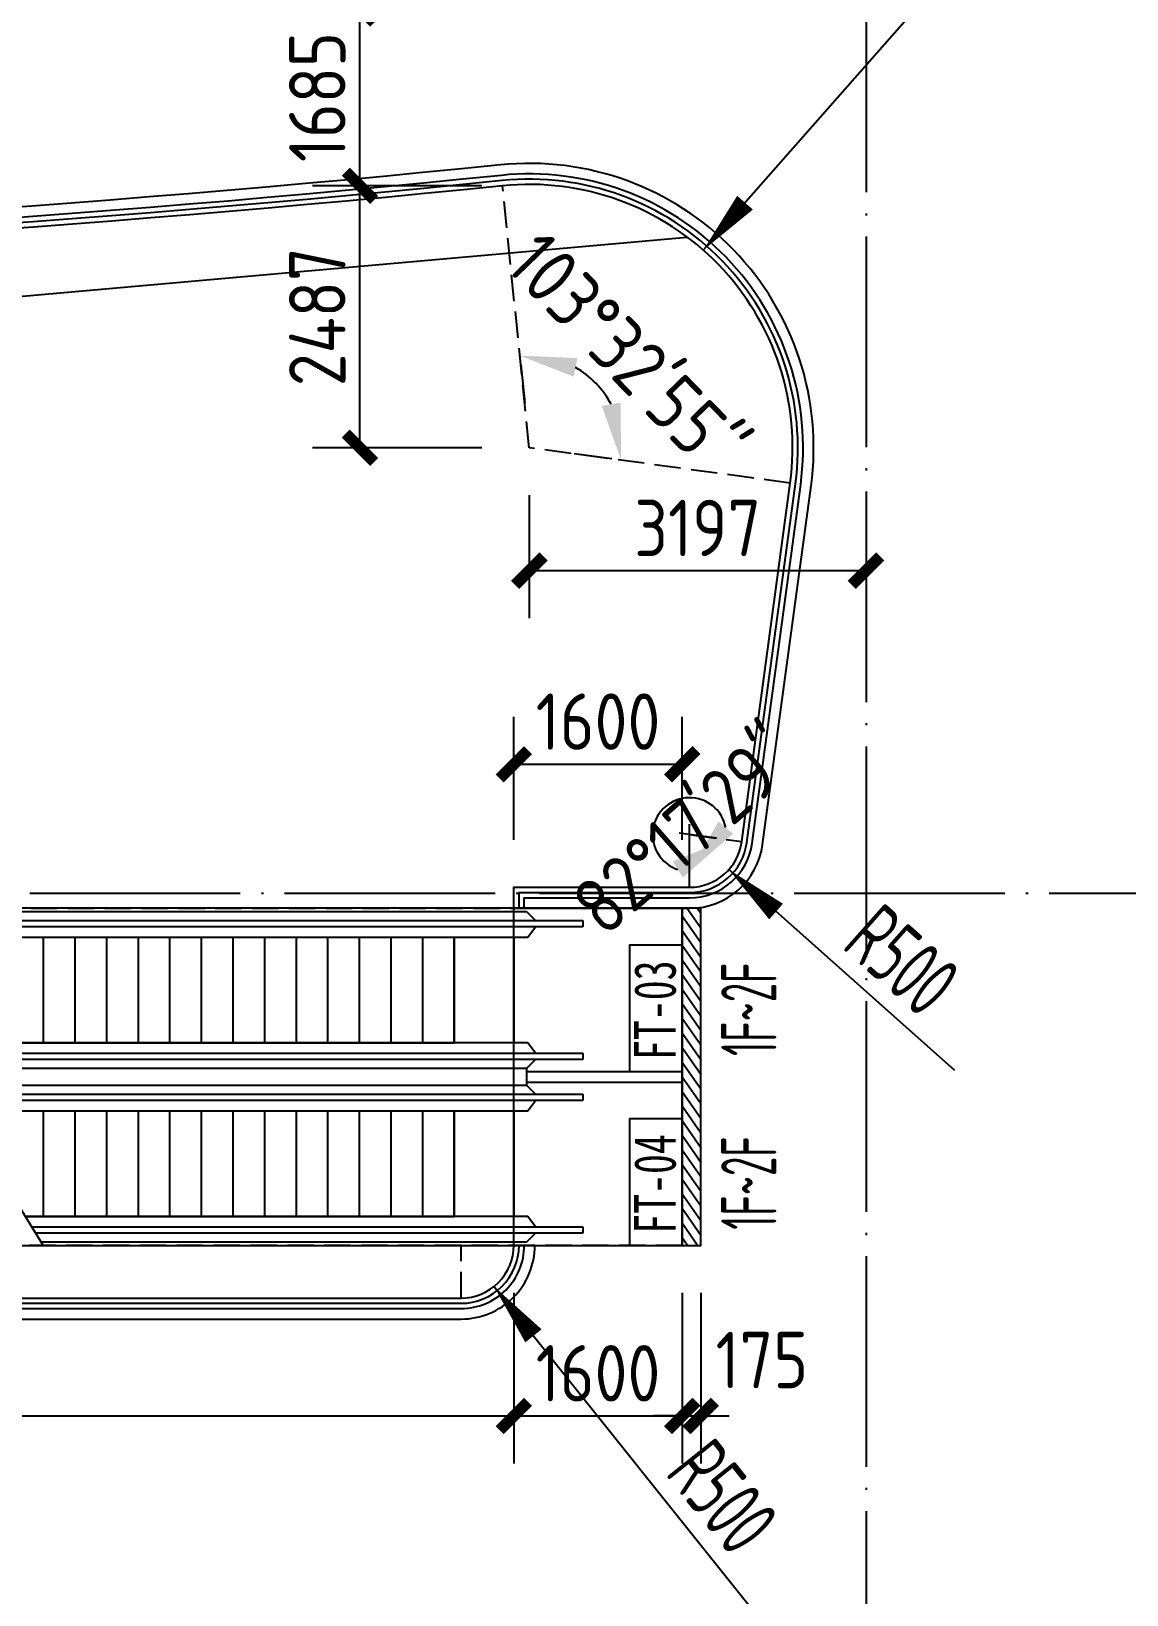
# Model space of a CAD drawing. Header units: inches. Extents: x 0 to 1813292486, y 0 to 3473589894.
# Drawn here: x 600532359 to 600542761, y 3473237557 to 3473252400 of the extents above; entities that cross this region are included whole.
import ezdxf

# ---------------------------------------------------------------- set-up
doc = ezdxf.new("R2010")
doc.units = ezdxf.units.IN
doc.header["$LTSCALE"] = 1000
doc.header["$MEASUREMENT"] = 0
for name, pattern in [('AX-MALL-GIRD-200$0$DOTE', [2.4200000000000004, 2, -0.2, 0.02, -0.2]), ('AX-MALL-WALL-P02-QT$0$DASH', [0.35, 0.25, -0.1]), ('AX-MALL-ZTKD-P02$0$DASH', [0.35, 0.25, -0.1])]:
    doc.linetypes.add(name, pattern=pattern)
for name, color, linetype in [('A-Anno-Note', 241, 'Continuous'), ('AX-MALL-DIM-P02$0$A-Detl-Thin', 131, 'Continuous'), ('AX-MALL-GIRD-200$0$A-Grid', 222, 'AX-MALL-GIRD-200$0$DOTE'), ('AX-MALL-P02-200$0$A-Anno-Note', 241, 'Continuous'), ('AX-MALL-WALL-P02$0$A-Anno-Note', 241, 'Continuous'), ('AX-MALL-WALL-P02-QT$0$A-Detl-Thin', 131, 'Continuous'), ('AX-MALL-WALL-P02-QT$0$A-Hdrl', 31, 'Continuous'), ('AX-MALL-WALL-P02-QT$0$A-Strs', 151, 'Continuous'), ('AX-MALL-WALL-P02-QT$0$A-Wind', 4, 'Continuous'), ('AX-MALL-WORD-P02$0$A-Anno-Note', 241, 'Continuous'), ('AX-MALL-ZTKD-P02$0$A-Anno-Dims', 3, 'Continuous'), ('AX-MALL-ZTKD-P02$0$A-Anno-Note', 241, 'Continuous'), ('AX-MALL-ZTKD-P02$0$A-Detl-Patt', 8, 'Continuous'), ('AX-MALL-ZTKD-P02$0$A-Detl-Thin', 131, 'Continuous')]:
    doc.layers.add(name, color=color, linetype=linetype)
doc.styles.add('AX-MALL-WORD-P02$0$STANDARD', font='gbenor.shx', dxfattribs={"bigfont": 'gbcbig.shx'})
doc.styles.add('AX-MALL-WORD-P02$0$宋体', font='', dxfattribs={"width": 0.7, "height": 5})
doc.styles.add('AX-MALL-ZTKD-P02$0$_TCH_DIM', font='gbenor.shx')
doc.styles.add('AX-MALL-ZTKD-P02$0$_TCH_DIM_T3', font='gbenor.shx')
doc.styles.get('AX-MALL-WORD-P02$0$宋体').set_extended_font_data('SimSun')
doc.dimstyles.new('AX-MALL-ZTKD-P02$0$_TCH_ARCH&&180', dxfattribs={"dimtxt": 535.5, "dimasz": 270, "dimexe": 450, "dimexo": 450, "dimgap": 137.25, "dimtad": 1, "dimdec": 0, "dimzin": 0, "dimdsep": 46, "dimtxsty": 'AX-MALL-ZTKD-P02$0$_TCH_DIM_T3', "dimblk": 'AX-MALL-ZTKD-P02$0$_ArchTick', "dimcen": 0.09, "dimclrt": 7, "dimazin": 2, "dimtfac": 1, "dimtdec": 0, "dimtix": 1, "dimtmove": 2, "dimatfit": 3, "dimfxl": 500, "dimtolj": 1, "dimtzin": 0, "dimarcsym": 0})
doc.dimstyles.new('AX-MALL-ZTKD-P02$0$_TCH_ARROW&&180', dxfattribs={"dimtxt": 535.5, "dimasz": 540, "dimexe": 450, "dimexo": 450, "dimgap": 137.25, "dimtad": 1, "dimdec": 0, "dimzin": 0, "dimdsep": 46, "dimtxsty": 'AX-MALL-ZTKD-P02$0$_TCH_DIM_T3', "dimcen": 0.09, "dimclrt": 7, "dimaunit": 1, "dimadec": 3, "dimazin": 2, "dimtfac": 1, "dimtdec": 0, "dimtix": 1, "dimtmove": 2, "dimatfit": 3, "dimfxl": 500, "dimtolj": 1, "dimtzin": 0, "dimarcsym": 0})

# ---------------------------------------------------------------- blocks, each defined once
blk = doc.blocks.new('AX-MALL-WORD-P02')
at = {"layer": 'AX-MALL-WORD-P02$0$A-Anno-Note', "color": 2}
for points in [[(600355028.5192603, 3473114852.679289), (600355447.4306568, 3473115977.185066), (600354978.8865839, 3473116151.731482), (600354559.9751879, 3473115027.225705)], [(600354452.5160888, 3473113306.48385), (600354871.4274853, 3473114430.989628), (600354402.8834125, 3473114605.536043), (600353983.9720165, 3473113481.030266)]]:
    blk.add_lwpolyline(points, close=True, dxfattribs=at)
at = {"layer": 'AX-MALL-WORD-P02$0$A-Anno-Note', "color": 2, "style": 'AX-MALL-WORD-P02$0$宋体', "width": 0.7}
for s, p in [('FT-03', (600355008.9787855, 3473114978.165471)), ('FT-04', (600354432.9756141, 3473113431.970033))]:
    blk.add_text(s, height=396.5189873417721, rotation=69.56816139678558, dxfattribs=at).set_placement(p)
at = {"layer": 'AX-MALL-WORD-P02$0$A-Anno-Note', "color": 1, "style": 'AX-MALL-WORD-P02$0$STANDARD', "width": 0.6}
for p in [(600355918.5270624, 3473114679.810602), (600355342.5238914, 3473113133.615164)]:
    blk.add_text('1F~2F', height=524.9999999999998, rotation=69.5681613505285, dxfattribs=at).set_placement(p)
blk = doc.blocks.new('AX-MALL-GIRD-200')
at = {"layer": 'AX-MALL-GIRD-200$0$A-Grid'}
for p, q in [((600378016.9458635, 3473171563.05953), (600339287.4069142, 3473067599.332448)), ((600229622.1740841, 3473163378.493353), (600587518.1781827, 3473030051.730071))]:
    blk.add_line(p, q, dxfattribs=at)
blk = doc.blocks.new('AX-MALL-WALL-P02-QT')
at = {"layer": 'AX-MALL-WALL-P02-QT$0$A-Detl-Thin', "linetype": 'AX-MALL-WALL-P02-QT$0$DASH', "ltscale": 10}
h = blk.add_hatch(dxfattribs=at)
h.set_pattern_fill('ANSI31', color=256, scale=49.99999999999999, angle=79.86531485385875)
h.set_pattern_definition([(104.4334761630611, (600209477.1951381, 3473158479.441055), (-76.86974195776416, -19.78467579584636), [])])
h.paths.add_polyline_path([(600354452.5112715, 3473113306.485643), (600354616.5016961, 3473113245.394399), (600355733.5987583, 3473116244.076468), (600355569.6083335, 3473116305.167714)])
at = {"layer": 'AX-MALL-WALL-P02-QT$0$A-Detl-Thin'}
for points in [[(600354257.684922, 3473116793.897666), (600355634.1897146, 3473116281.109119, 0.3753350148608634), (600356495.8111731, 3473116606.927643), (600358115.9014952, 3473119635.950452, 0.4852973667208408), (600356415.2616819, 3473123522.273721, -0.03805192620390284), (600333918.3428711, 3473131246.619791, 0.3787052521874735), (600330519.8072039, 3473130130.843072), (600327983.2737744, 3473125797.128795, 0.4658227695078155), (600329370.926642, 3473121903.117056), (600335145.797789, 3473119751.807067, 0.1989124079561812), (600335681.2057056, 3473119771.141627), (600340320.5990522, 3473121892.104072, -0.1989123653277749), (600340550.0595417, 3473121900.39033), (600343542.081967, 3473120785.77421)], [(600356319.4521943, 3473116701.254261), (600357939.5425167, 3473119730.27707, 0.4852973667872439), (600356364.8760228, 3473123328.724541, -0.03805192620357342), (600333839.2071561, 3473131062.941979, 0.3787052521928454), (600330692.4148716, 3473130029.815388), (600328155.8814421, 3473125696.10111, 0.4658227694748299), (600329440.7452084, 3473122090.534686), (600335215.6163846, 3473119939.224686, 0.1989124079630287), (600335598.0506109, 3473119953.035086), (600340237.4439573, 3473122073.99753, -0.1989123651812089), (600340619.8781065, 3473122087.80796), (600343799.318166, 3473120903.373273), (600342612.4025137, 3473117717.273509, 0.4142135255737616), (600342906.4001124, 3473117074.183041), (600352310.0792238, 3473113571.035294, 0.414213599177396), (600352953.1697718, 3473113865.032929), (600354140.0858645, 3473117051.133876), (600355704.0082957, 3473116468.526743, 0.3753350148809119), (600356319.4521946, 3473116701.254261)], [(600342424.9849076, 3473117787.092137), (600342424.9848844, 3473117787.092075, 0.4142135256513061), (600342836.5815226, 3473116886.76542), (600352240.2606338, 3473113383.617673, 0.4142135991310712), (600353140.5878652, 3473113795.215609)]]:
    blk.add_lwpolyline(points, format="xyb", dxfattribs=at)
at = {"layer": 'AX-MALL-WALL-P02-QT$0$A-Detl-Thin', "linetype": 'AX-MALL-WALL-P02-QT$0$DASH', "ltscale": 10}
blk.add_lwpolyline([(600341113.0615038, 3473118275.822105), (600354452.5112709, 3473113306.485643), (600355569.6083331, 3473116305.167714), (600342230.1585641, 3473121274.504173)], close=True, dxfattribs=at)
at = {"layer": 'AX-MALL-WALL-P02-QT$0$A-Detl-Thin', "ltscale": 10}
blk.add_lwpolyline([(600354452.5112715, 3473113306.485643), (600354616.5016961, 3473113245.394399), (600355733.5987583, 3473116244.076468), (600355569.6083335, 3473116305.167714)], close=True, dxfattribs=at)
at = {"layer": 'AX-MALL-WALL-P02-QT$0$A-Hdrl', "ltscale": 10}
for points in [[(600354163.9761124, 3473116828.806962), (600354198.8853936, 3473116922.515771), (600355669.0990051, 3473116374.817932, 0.3753350150356068), (600356407.631684, 3473116654.090952), (600358027.7220061, 3473119683.113761, 0.485297366727395), (600356390.0688523, 3473123425.499131, -0.03805192620382908), (600333878.7750136, 3473131154.780885, 0.3787052521737604), (600330606.1110376, 3473130080.32923), (600328069.5776083, 3473125746.614953, 0.4658227695438352), (600329405.8359249, 3473121996.82587), (600335180.7070869, 3473119845.515877, 0.1989124078946769), (600335639.6281582, 3473119862.088356), (600340279.0215049, 3473121983.050802, -0.1989123651481035), (600340584.968824, 3473121994.099145), (600343670.700068, 3473120844.573741), (600343635.790784, 3473120750.864924)], [(600354117.1217035, 3473116846.2616), (600354169.4856291, 3473116986.824824), (600355686.5536504, 3473116421.672338, 0.3753350149810571), (600356363.5419393, 3473116677.672606), (600357983.6322614, 3473119706.695415, 0.4852973667750842), (600356377.4724376, 3473123377.111836, -0.03805192620370863), (600333858.9910848, 3473131108.861432, 0.3787052521909239), (600330649.2629546, 3473130055.072309), (600328112.7295252, 3473125721.358032, 0.4658227695368517), (600329423.2905667, 3473122043.680278), (600335198.1617358, 3473119892.370281, 0.1989124079573107), (600335618.8393846, 3473119907.561721), (600340258.2327311, 3473122028.524166, -0.1989123652712227), (600340602.4234653, 3473122040.953552), (600343735.009117, 3473120873.973507), (600343682.6451914, 3473120733.410283)], [(600342518.6937226, 3473117752.182855), (600342518.6936991, 3473117752.182792, 0.4142135251176754), (600342871.4908175, 3473116980.474231), (600352275.1699289, 3473113477.326484, 0.4142135990269225), (600353046.8785865, 3473113830.123646)], [(600342565.5481064, 3473117734.72815, 0.4142135255057992), (600342888.945465, 3473117027.328636), (600352292.6245763, 3473113524.180889, 0.4142135989483425), (600353000.0241793, 3473113847.578288)]]:
    blk.add_lwpolyline(points, format="xyb", dxfattribs=at)
at = {"layer": 'AX-MALL-WALL-P02-QT$0$A-Strs'}
for p, q in [((600355569.6083304, 3473116305.16771), (600348027.2644856, 3473119114.91211)), ((600348033.9556689, 3473119081.472519), (600354172.1256374, 3473116794.824091)), ((600348053.7984884, 3473118982.306836), (600354644.3829004, 3473116527.120752)), ((600354623.4373305, 3473116470.895463), (600348067.6423159, 3473118913.121476)), ((600348090.4846313, 3473118798.965631), (600353442.8183368, 3473116805.06427)), ((600348090.4846313, 3473118798.965631), (600354099.0143116, 3473116560.612015)), ((600349788.1745648, 3473118166.526315), (600349438.3835472, 3473117227.563992)), ((600350069.3010088, 3473118061.798466), (600349719.5099912, 3473117122.836143)), ((600350350.4274528, 3473117957.070616), (600350000.6364352, 3473117018.108293)), ((600350631.5538968, 3473117852.342766), (600350281.7628791, 3473116913.380443)), ((600350912.6803408, 3473117747.614917), (600350562.8893231, 3473116808.652594)), ((600348321.676551, 3473117643.570116), (600353093.0273192, 3473115866.101947)), ((600353749.2232938, 3473115621.649692), (600348321.676551, 3473117643.570116)), ((600348344.5188664, 3473117529.414272), (600354204.5259321, 3473115346.389687)), ((600351193.8067849, 3473117642.887067), (600350844.0157672, 3473116703.924744)), ((600351474.9332289, 3473117538.159218), (600351125.1422112, 3473116599.196895)), ((600354183.5803622, 3473115290.164398), (600348358.362694, 3473117460.228911)), ((600353651.279132, 3473115396.688576), (600348378.2055135, 3473117361.063229)), ((600351756.0596728, 3473117433.431368), (600351406.2686552, 3473116494.469045)), ((600352037.1861168, 3473117328.703518), (600351687.3950992, 3473116389.741195)), ((600352318.3125608, 3473117223.975669), (600351968.5215431, 3473116285.013346)), ((600348414.6609259, 3473117178.875113), (600353596.1224645, 3473115248.628649)), ((600348434.5037453, 3473117079.709431), (600354068.3797275, 3473114980.92531)), ((600352599.4390048, 3473117119.247819), (600352249.6479871, 3473116180.285496)), ((600354047.4341576, 3473114924.700021), (600348448.3475728, 3473117010.524071)), ((600352880.5654489, 3473117014.519969), (600352530.7744312, 3473116075.557646)), ((600348471.1898882, 3473116896.368226), (600352866.8151641, 3473115258.868828)), ((600348471.1898882, 3473116896.368226), (600353523.0111387, 3473115014.416573)), ((600353161.6918929, 3473116909.79212), (600352811.9008752, 3473115970.829797)), ((600353442.8183368, 3473116805.06427), (600353093.0273192, 3473115866.101947)), ((600353093.0273192, 3473115866.101947), (600353442.818337, 3473116805.06427)), ((600354172.1256374, 3473116794.824091), (600354222.6932346, 3473116684.212527)), ((600349212.1713921, 3473116620.330873), (600348862.3803744, 3473115681.36855)), ((600354099.0143116, 3473116560.612015), (600354201.7476646, 3473116627.987238)), ((600349493.2978361, 3473116515.603024), (600349143.5068184, 3473115576.6407)), ((600353974.6158601, 3473116606.954088), (600353624.8248425, 3473115667.991765)), ((600354644.3829004, 3473116527.120752), (600354623.4373305, 3473116470.895463)), ((600349774.42428, 3473116410.875174), (600349424.6332624, 3473115471.912851)), ((600348597.0556014, 3473116267.346759), (600348765.6019536, 3473115425.026233)), ((600350055.550724, 3473116306.147324), (600349705.7597064, 3473115367.185001)), ((600350336.677168, 3473116201.419475), (600349986.8861504, 3473115262.457151)), ((600355028.5144409, 3473114852.681082), (600355569.6083304, 3473116305.16771)), ((600350617.8036121, 3473116096.691625), (600350268.0125945, 3473115157.729302)), ((600350898.9300561, 3473115991.963776), (600350549.1390384, 3473115053.001452)), ((600351180.0565001, 3473115887.235926), (600350830.2654824, 3473114948.273602)), ((600348702.3818079, 3473115740.972711), (600352517.0241464, 3473114319.906505)), ((600353173.220121, 3473114075.454249), (600348702.3818079, 3473115740.972711)), ((600351461.182944, 3473115782.508076), (600351111.3919264, 3473114843.545753)), ((600348725.2241234, 3473115626.816866), (600353628.5227593, 3473113800.194245)), ((600351742.309388, 3473115677.780227), (600351392.5183704, 3473114738.817904)), ((600353782.8362662, 3473115503.481462), (600353749.2232938, 3473115621.649692)), ((600353607.5771894, 3473113743.968956), (600348739.067951, 3473115557.631506)), ((600353075.2759593, 3473113850.493134), (600348758.9107704, 3473115458.465823)), ((600352023.435832, 3473115573.052377), (600351673.6448144, 3473114634.090054)), ((600352304.5622761, 3473115468.324527), (600351954.7712585, 3473114529.362204)), ((600353761.8906962, 3473115447.256173), (600353651.279132, 3473115396.688576)), ((600348765.6019536, 3473115425.026233), (600354452.511268, 3473113306.48564)), ((600352585.6887201, 3473115363.596678), (600352235.8977025, 3473114424.634355)), ((600353651.2791322, 3473115396.688576), (600353596.1224648, 3473115248.628649)), ((600353641.1554401, 3473115369.51302), (600355028.5144409, 3473114852.681082)), ((600354204.5259321, 3473115346.389687), (600354183.5803622, 3473115290.164398)), ((600352866.8151641, 3473115258.868828), (600352517.0241464, 3473114319.906505)), ((600352517.0241464, 3473114319.906505), (600352866.8151641, 3473115258.868828)), ((600353596.1224645, 3473115248.628649), (600353646.6900617, 3473115138.017085)), ((600353606.2461568, 3473115275.804205), (600354993.6051576, 3473114758.972268)), ((600353398.6126872, 3473115060.758646), (600353048.8216696, 3473114121.796323)), ((600353523.0111387, 3473115014.416573), (600353625.7444917, 3473115081.791796)), ((600354068.3797275, 3473114980.92531), (600354047.4341576, 3473114924.700021)), ((600354452.511268, 3473113306.48564), (600354993.6051576, 3473114758.972268)), ((600353206.8330934, 3473113957.286019), (600353173.220121, 3473114075.454249)), ((600353185.8875234, 3473113901.06073), (600353075.2759593, 3473113850.493134)), ((600353628.5227593, 3473113800.194245), (600353607.5771894, 3473113743.968956))]:
    blk.add_line(p, q, dxfattribs=at)
at = {"layer": 'AX-MALL-WALL-P02-QT$0$A-Wind'}
blk.add_blockref('AX-MALL-GIRD-200', (0, 0), dxfattribs=at)
blk = doc.blocks.new('AX-MALL-WALL-P02')
at = {"layer": 'AX-MALL-WALL-P02$0$A-Anno-Note'}
blk.add_blockref('AX-MALL-WORD-P02', (0, 0), dxfattribs=at)
blk.add_blockref('AX-MALL-WALL-P02-QT', (0, 0), dxfattribs=at)
blk = doc.blocks.new('AX-MALL-ZTKD-P02$0$_ArchTick')
at = {"color": 0, "linetype": 'ByBlock', "const_width": 0.4}
blk.add_lwpolyline([(-0.5, -0.5), (0.5, 0.5)], dxfattribs=at)
blk = doc.blocks.new('*D1763')
at = {"layer": 'AX-MALL-ZTKD-P02$0$A-Anno-Dims', "color": 0, "lineweight": -2, "transparency": 16777216}
for p, q in [((600356181.5678478, 3473123397.012212), (600354674.5665628, 3473123958.414411)), ((600354228.053998, 3473121470.761978), (600355096.2562289, 3473123801.322637)), ((600355313.3656169, 3473121066.451554), (600353806.3643318, 3473121627.853752))]:
    blk.add_line(p, q, dxfattribs=at)
at = {"layer": 'AX-MALL-ZTKD-P02$0$A-Anno-Dims', "color": 0, "lineweight": -2, "transparency": 16777216, "xscale": 270, "yscale": 270, "zscale": 270}
for p, rotation in [((600355096.2562289, 3473123801.322637), 69.56816131320055), ((600354228.053998, 3473121470.761978), 249.5681613132006)]:
    blk.add_blockref('AX-MALL-ZTKD-P02$0$_ArchTick', p, dxfattribs=dict(at, rotation=rotation))
at = {"layer": 'AX-MALL-ZTKD-P02$0$A-Anno-Dims', "color": 7, "transparency": 16777216, "insert": (600354282.6344134, 3473122777.424904), "char_height": 535.5, "attachment_point": 5, "rotation": 69.56816131320055, "style": 'AX-MALL-ZTKD-P02$0$_TCH_DIM_T3'}
blk.add_mtext('\\A1;2487', dxfattribs=at)
blk = doc.blocks.new('*D1764')
at = {"layer": 'AX-MALL-ZTKD-P02$0$A-Anno-Dims', "color": 0, "lineweight": -2, "transparency": 16777216}
for p, q in [((600356769.8573147, 3473124976.188397), (600355262.8560295, 3473125537.590596)), ((600355096.2562289, 3473123801.322637), (600355684.5456955, 3473125380.498822)), ((600356181.567848, 3473123397.012213), (600354674.5665629, 3473123958.414411))]:
    blk.add_line(p, q, dxfattribs=at)
at = {"layer": 'AX-MALL-ZTKD-P02$0$A-Anno-Dims', "color": 0, "lineweight": -2, "transparency": 16777216, "xscale": 270, "yscale": 270, "zscale": 270}
for p, rotation in [((600355684.5456955, 3473125380.498822), 69.56816131060262), ((600355096.2562289, 3473123801.322637), 249.5681613106026)]:
    blk.add_blockref('AX-MALL-ZTKD-P02$0$_ArchTick', p, dxfattribs=dict(at, rotation=rotation))
at = {"layer": 'AX-MALL-ZTKD-P02$0$A-Anno-Dims', "color": 7, "transparency": 16777216, "insert": (600355010.8802627, 3473124732.293326), "char_height": 535.5, "attachment_point": 5, "rotation": 69.56816131060262, "style": 'AX-MALL-ZTKD-P02$0$_TCH_DIM_T3'}
blk.add_mtext('\\A1;1685', dxfattribs=at)
blk = doc.blocks.new('*D1765')
at = {"layer": 'AX-MALL-ZTKD-P02$0$A-Anno-Dims', "color": 0, "lineweight": -2, "transparency": 16777216}
for p, q in [((600355934.0931821, 3473121673.934917), (600355843.3989959, 3473121325.546392)), ((600356431.7241602, 3473120536.742414), (600356114.2779984, 3473120706.530324))]:
    blk.add_line(p, q, dxfattribs=at)
blk.add_arc((600355735.0552838, 3473120909.35978), 880.0577354431152, 7.592387794186156, 39.67560814969477, dxfattribs=at)
at = {"layer": 'AX-MALL-ZTKD-P02$0$A-Anno-Dims', "color": 0, "transparency": 16777216}
for points in [[(600356364.1092341, 3473121395.283387), (600356460.7119079, 3473121547.164668), (600355956.7667286, 3473121761.032049)], [(600356695.9545949, 3473121009.585152), (600356518.8406928, 3473121041.689133), (600356511.0857005, 3473120494.295436)]]:
    blk.add_solid(points, dxfattribs=at)
at = {"layer": 'AX-MALL-ZTKD-P02$0$A-Anno-Dims', "color": 7, "transparency": 16777216, "insert": (600356912.3288159, 3473121424.530058), "char_height": 535.5, "attachment_point": 5, "rotation": 293.63399795031944, "style": 'AX-MALL-ZTKD-P02$0$_TCH_DIM_T3'}
blk.add_mtext('\\A1;103°32\'55"', dxfattribs=at)
blk = doc.blocks.new('*D1766')
at = {"layer": 'AX-MALL-ZTKD-P02$0$A-Anno-Dims', "color": 0, "lineweight": -2, "transparency": 16777216}
for p, q in [((600355577.963509, 3473120487.670114), (600355170.7218415, 3473119394.490006)), ((600355327.8136157, 3473119816.179672), (600358323.9206322, 3473118700.041893)), ((600358574.0705255, 3473119371.532336), (600358166.828858, 3473118278.352228))]:
    blk.add_line(p, q, dxfattribs=at)
at = {"layer": 'AX-MALL-ZTKD-P02$0$A-Anno-Dims', "color": 0, "lineweight": -2, "transparency": 16777216, "xscale": 270, "yscale": 270, "zscale": 270}
for p, rotation in [((600355327.8136157, 3473119816.179672), 159.5681613143032), ((600358323.9206322, 3473118700.041893), 339.5681613143033)]:
    blk.add_blockref('AX-MALL-ZTKD-P02$0$_ArchTick', p, dxfattribs=dict(at, rotation=rotation))
at = {"layer": 'AX-MALL-ZTKD-P02$0$A-Anno-Dims', "color": 7, "transparency": 16777216, "insert": (600356967.2497209, 3473119637.631482), "char_height": 535.5, "attachment_point": 5, "rotation": 339.56816131430327, "style": 'AX-MALL-ZTKD-P02$0$_TCH_DIM_T3'}
blk.add_mtext('\\A1;3197', dxfattribs=at)
blk = doc.blocks.new('*D1767')
at = {"layer": 'AX-MALL-ZTKD-P02$0$A-Anno-Dims', "color": 0, "lineweight": -2, "transparency": 16777216}
for p, q in [((600354297.1776286, 3473117472.823514), (600354704.7073182, 3473118566.776774)), ((600354547.6155437, 3473118145.087109), (600356046.9565783, 3473117586.538578)), ((600355796.5186632, 3473116914.274983), (600356204.0483527, 3473118008.228243))]:
    blk.add_line(p, q, dxfattribs=at)
at = {"layer": 'AX-MALL-ZTKD-P02$0$A-Anno-Dims', "color": 0, "lineweight": -2, "transparency": 16777216, "xscale": 270, "yscale": 270, "zscale": 270}
for p, rotation in [((600354547.6155437, 3473118145.087109), 159.5681612917159), ((600356046.9565783, 3473117586.538578), 339.5681612917159)]:
    blk.add_blockref('AX-MALL-ZTKD-P02$0$_ArchTick', p, dxfattribs=dict(at, rotation=rotation))
at = {"layer": 'AX-MALL-ZTKD-P02$0$A-Anno-Dims', "color": 7, "transparency": 16777216, "insert": (600355438.6686579, 3473118245.333543), "char_height": 535.5, "attachment_point": 5, "rotation": 339.5681612917159, "style": 'AX-MALL-ZTKD-P02$0$_TCH_DIM_T3'}
blk.add_mtext('\\A1;1600', dxfattribs=at)
blk = doc.blocks.new('*D1770')
at = {"layer": 'AX-MALL-ZTKD-P02$0$A-Anno-Dims', "color": 0, "lineweight": -2, "transparency": 16777216}
for p, q in [((600342455.3112168, 3473117295.585298), (600341889.9427238, 3473115777.937694)), ((600342047.0345535, 3473116199.627339), (600352387.8017457, 3473112347.386576)), ((600352796.0784087, 3473113443.344534), (600352230.7099159, 3473111925.69693))]:
    blk.add_line(p, q, dxfattribs=at)
at = {"layer": 'AX-MALL-ZTKD-P02$0$A-Anno-Dims', "color": 0, "lineweight": -2, "transparency": 16777216, "xscale": 270, "yscale": 270, "zscale": 270}
for p, rotation in [((600342047.0345535, 3473116199.627339), 159.5681537450837), ((600352387.8017457, 3473112347.386576), 339.5681537450837)]:
    blk.add_blockref('AX-MALL-ZTKD-P02$0$_ArchTick', p, dxfattribs=dict(at, rotation=rotation))
at = {"layer": 'AX-MALL-ZTKD-P02$0$A-Anno-Dims', "color": 7, "transparency": 16777216, "insert": (600347358.8007966, 3473114653.027638), "char_height": 535.5, "attachment_point": 5, "rotation": 339.5681537450837, "style": 'AX-MALL-ZTKD-P02$0$_TCH_DIM_T3'}
blk.add_mtext('\\A1;11035', dxfattribs=at)
blk = doc.blocks.new('*D1771')
at = {"layer": 'AX-MALL-ZTKD-P02$0$A-Anno-Dims', "color": 0, "lineweight": -2, "transparency": 16777216}
for p, q in [((600352796.078409, 3473113443.344535), (600352230.7099161, 3473111925.696931)), ((600354295.4193522, 3473112884.795813), (600353730.0508593, 3473111367.14821)), ((600352387.8017461, 3473112347.386577), (600353887.1426893, 3473111788.837854))]:
    blk.add_line(p, q, dxfattribs=at)
at = {"layer": 'AX-MALL-ZTKD-P02$0$A-Anno-Dims', "color": 0, "lineweight": -2, "transparency": 16777216, "xscale": 270, "yscale": 270, "zscale": 270}
for p, rotation in [((600352387.8017461, 3473112347.386577), 159.5681537497094), ((600353887.1426893, 3473111788.837854), 339.5681537497093)]:
    blk.add_blockref('AX-MALL-ZTKD-P02$0$_ArchTick', p, dxfattribs=dict(at, rotation=rotation))
at = {"layer": 'AX-MALL-ZTKD-P02$0$A-Anno-Dims', "color": 7, "transparency": 16777216, "insert": (600353278.8548646, 3473112447.632896), "char_height": 535.5, "attachment_point": 5, "rotation": 339.5681537497094, "style": 'AX-MALL-ZTKD-P02$0$_TCH_DIM_T3'}
blk.add_mtext('\\A1;1600', dxfattribs=at)
blk = doc.blocks.new('*D1772')
at = {"layer": 'AX-MALL-ZTKD-P02$0$A-Anno-Dims', "color": 0, "lineweight": -2, "transparency": 16777216}
for p, q in [((600354295.4193517, 3473112884.795812), (600353730.0508593, 3473111367.148209)), ((600354459.4097857, 3473112823.704539), (600353894.0412934, 3473111306.056935)), ((600353887.1426891, 3473111788.837854), (600353634.1289018, 3473111883.092952)), ((600353887.1426891, 3473111788.837854), (600354051.1331232, 3473111727.746581)), ((600354051.1331232, 3473111727.746581), (600354304.1469103, 3473111633.491483))]:
    blk.add_line(p, q, dxfattribs=at)
at = {"layer": 'AX-MALL-ZTKD-P02$0$A-Anno-Dims', "color": 0, "lineweight": -2, "transparency": 16777216, "xscale": 270, "yscale": 270, "zscale": 270}
for p, rotation in [((600353887.1426891, 3473111788.837854), 339.5681537609606), ((600354051.1331232, 3473111727.746581), 159.5681537609606)]:
    blk.add_blockref('AX-MALL-ZTKD-P02$0$_ArchTick', p, dxfattribs=dict(at, rotation=rotation))
at = {"layer": 'AX-MALL-ZTKD-P02$0$A-Anno-Dims', "color": 7, "transparency": 16777216, "insert": (600354781.1839403, 3473112022.430081), "char_height": 535.5, "attachment_point": 5, "rotation": 339.5681537609606, "style": 'AX-MALL-ZTKD-P02$0$_TCH_DIM_T3'}
blk.add_mtext('\\A1;175', dxfattribs=at)
blk = doc.blocks.new('*D1773')
at = {"layer": 'AX-MALL-ZTKD-P02$0$A-Anno-Dims', "color": 0, "lineweight": -2, "transparency": 16777216}
for p, q in [((600355787.6557853, 3473116693.066021), (600355913.3292313, 3473117030.417745)), ((600356108.1619384, 3473116814.264073), (600355790.7157769, 3473116984.051984))]:
    blk.add_line(p, q, dxfattribs=at)
blk.add_arc((600355878.554748, 3473116937.070803), 350.3861646652222, 350.3798658843816, 231.0479350825026, dxfattribs=at)
at = {"layer": 'AX-MALL-ZTKD-P02$0$A-Anno-Dims', "color": 0, "transparency": 16777216}
for points in [[(600356268.9782045, 3473116800.553252), (600356179.0489211, 3473116956.478631), (600355756.2374244, 3473116608.728091)], [(600355640.4055026, 3473116752.792892), (600355676.1494594, 3473116576.377559), (600356187.5234787, 3473116771.817096)]]:
    blk.add_solid(points, dxfattribs=at)
at = {"layer": 'AX-MALL-ZTKD-P02$0$A-Anno-Dims', "color": 7, "transparency": 16777216, "insert": (600355859.2377374, 3473116988.154305), "char_height": 535.5, "attachment_point": 5, "rotation": 20.713900458366055, "style": 'AX-MALL-ZTKD-P02$0$_TCH_DIM_T3'}
blk.add_mtext('\\A1;82°17\'29"', dxfattribs=at)
blk = doc.blocks.new('AX-MALL-ZTKD-P02')
at = {"layer": 'AX-MALL-ZTKD-P02$0$A-Anno-Dims'}
for points in [[(600362520.4177356, 3473124549.257638), (600358290.5814024, 3473122280.230402), (600357938.0950413, 3473122091.1448)], [(600357456.9803798, 3473113959.582827), (600356300.093454, 3473116141.894646), (600356112.7429183, 3473116495.306271)], [(600353885.7131982, 3473109779.908577), (600352765.8319969, 3473113184.638985), (600352640.8514197, 3473113564.612478)]]:
    blk.add_lwpolyline(points, dxfattribs=at)
for points in [[(600358466.8245829, 3473122374.773204, 198, 0, 0), (600357938.0950413, 3473122091.1448, 0, 0, 0)], [(600356393.7687219, 3473115965.188833, 198, 0, 0), (600356112.7429183, 3473116495.306271, 0, 0, 0)], [(600352828.3222855, 3473112994.652239, 198, 0, 0), (600352640.8514197, 3473113564.612478, 0, 0, 0)]]:
    blk.add_lwpolyline(points, format="xyseb", dxfattribs=at)
at = {"layer": 'AX-MALL-ZTKD-P02$0$A-Detl-Patt', "linetype": 'AX-MALL-ZTKD-P02$0$DASH'}
for p, q in [((600355735.0552834, 3473120909.35978), (600356364.8760227, 3473123328.724541)), ((600357939.5425165, 3473119730.277069), (600355735.0552834, 3473120909.35978)), ((600355704.0082952, 3473116468.526742), (600355878.5547484, 3473116937.070803)), ((600355878.5547484, 3473116937.070803), (600356319.4521941, 3473116701.254261)), ((600352310.0792239, 3473113571.035293), (600352484.6256979, 3473114039.579346)), ((600352484.6256979, 3473114039.579346), (600352953.1702362, 3473113865.034175))]:
    blk.add_line(p, q, dxfattribs=at)
at = {"layer": 'AX-MALL-ZTKD-P02$0$A-Detl-Patt'}
blk.add_lwpolyline([(600329440.1963329, 3473122090.739156), (600333677.760352, 3473128897.628678), (600357838.6463451, 3473122260.250098)], dxfattribs=at)
at = {"layer": 'AX-MALL-ZTKD-P02$0$A-Detl-Thin'}
blk.add_lwpolyline([(600356319.4521943, 3473116701.254261), (600357939.5425167, 3473119730.27707, 0.4852973667872439), (600356364.8760228, 3473123328.724541, -0.03805192620357342), (600333839.2071561, 3473131062.941979, 0.3787052521928454), (600330692.4148716, 3473130029.815388), (600328155.8814421, 3473125696.10111, 0.4658227694748299), (600329440.7452084, 3473122090.534686), (600335215.6163849, 3473119939.224686, 0.1989124079630287), (600335598.0506111, 3473119953.035086), (600340237.4439576, 3473122073.99753, -0.1989123651812089), (600340619.8781067, 3473122087.80796), (600343799.3181663, 3473120903.373273), (600342612.402514, 3473117717.273509, 0.4142135255737616), (600342906.4001126, 3473117074.183041), (600352310.079224, 3473113571.035294, 0.414213599177396), (600352953.169772, 3473113865.032929), (600354140.0858648, 3473117051.133876), (600355704.0082957, 3473116468.526743, 0.3753350148809119), (600356319.4521946, 3473116701.254261)], format="xyb", dxfattribs=at)
at = {"layer": 'AX-MALL-ZTKD-P02$0$A-Detl-Thin', "linetype": 'AX-MALL-ZTKD-P02$0$DASH'}
blk.add_lwpolyline([(600341113.0611668, 3473118275.821201), (600342230.1585602, 3473121274.504163), (600355569.6082888, 3473116305.167598), (600354452.510932, 3473113306.484741)], close=True, dxfattribs=at)
at = {"layer": 'AX-MALL-ZTKD-P02$0$A-Anno-Note'}
blk.add_blockref('AX-MALL-GIRD-200', (0, 0), dxfattribs=at)
at = {"layer": 'AX-MALL-ZTKD-P02$0$A-Anno-Dims', "color": 7, "style": 'AX-MALL-ZTKD-P02$0$_TCH_DIM', "width": 0.7}
for rotation, p in [(297.9289527342951, (600356848.1711235, 3473115433.612607)), (288.2070280996493, (600353534.5614266, 3473111335.577222))]:
    blk.add_text('R500', height=595, rotation=rotation, dxfattribs=at).set_placement(p)
at = {"layer": 'AX-MALL-ZTKD-P02$0$A-Anno-Dims'}
for p1, p2, distance, picture, middle in [((600356603.2575139, 3473123239.920438), (600357191.5469806, 3473124819.096623), 1608.1745249084354, '*D1764', (600355010.8802627, 3473124732.293326)), ((600355735.0552831, 3473120909.35978), (600356603.2575139, 3473123239.920438), 1608.1745247967258, '*D1763', (600354282.6344134, 3473122777.424904)), ((600355735.0552831, 3473120909.35978), (600358731.1622998, 3473119793.222002), -1166.5712693708022, '*D1766', (600356967.2497209, 3473119637.631482)), ((600354140.0858544, 3473117051.133849), (600355639.4268888, 3473116492.585318), 1167.3963263228093, '*D1767', (600355438.6686579, 3473118245.333543)), ((600342612.4030467, 3473117717.274943), (600352953.1702389, 3473113865.03418), -1619.5356689480423, '*D1770', (600347358.8007966, 3473114653.027638)), ((600352953.1702387, 3473113865.03418), (600354452.5111818, 3473113306.485458), -1619.5356686983519, '*D1771', (600353278.8548646, 3473112447.632896))]:
    dim = blk.add_aligned_dim(p1=p1, p2=p2, distance=distance, dimstyle='AX-MALL-ZTKD-P02$0$_TCH_ARCH&&180', dxfattribs=at)
    dim.commit()
    dim.dimension.update_dxf_attribs({"geometry": picture, "text_midpoint": middle})
for base, center, p1, p2, picture, middle, turn in [((600356400.329258, 3473121485.47796), (600355735.0552839, 3473120909.359781), (600356828.5318621, 3473120324.507526), (600356047.460915, 3473122109.420575), '*D1765', (600356912.3288152, 3473121424.530058), 293.6339979503194), ((600355921.2479014, 3473116589.29536), (600355878.5547482, 3473116937.070803), (600355630.5639783, 3473116271.376368), (600356504.9696403, 3473116602.029185), '*D1773', (600355859.2377374, 3473116988.154305), 20.71390045836606)]:
    dim = blk.add_angular_dim_3p(base=base, center=center, p1=p1, p2=p2, dimstyle='AX-MALL-ZTKD-P02$0$_TCH_ARROW&&180', override={"dimgap": 0}, dxfattribs=at)
    dim.commit()
    dim.dimension.update_dxf_attribs({"geometry": picture, "text_midpoint": middle, "dimtype": 133, "text_rotation": turn})
dim = blk.add_linear_dim(base=(600354051.1331232, 3473111727.746581), p1=(600354452.5111815, 3473113306.485458), p2=(600354616.5016156, 3473113245.394185), angle=339.5681539072575, dimstyle='AX-MALL-ZTKD-P02$0$_TCH_ARCH&&180', dxfattribs=at)
dim.commit()
dim.dimension.update_dxf_attribs({"geometry": '*D1772', "text_midpoint": (600354781.1839403, 3473112022.430081), "dimtype": 129})
blk = doc.blocks.new('AX-MALL-DIM-P02')
at = {"layer": 'AX-MALL-DIM-P02$0$A-Detl-Thin'}
blk.add_blockref('AX-MALL-ZTKD-P02', (-2.384185791015625e-06, 9.5367431640625e-07), dxfattribs=at)
blk = doc.blocks.new('AX-MALL-P02-200')
at = {"layer": 'AX-MALL-P02-200$0$A-Anno-Note'}
blk.add_blockref('AX-MALL-WALL-P02', (0, 0), dxfattribs=at)
blk.add_blockref('AX-MALL-DIM-P02', (0, 0), dxfattribs=at)

msp = doc.modelspace()

# ---------------------------------------------------------------- block references
at = {"layer": 'A-Anno-Note', "rotation": 20.43183869077545}
msp.add_blockref('AX-MALL-P02-200', (1250392458.527329, 9048125.682563305), dxfattribs=at)

doc.saveas('drawing.dxf')
